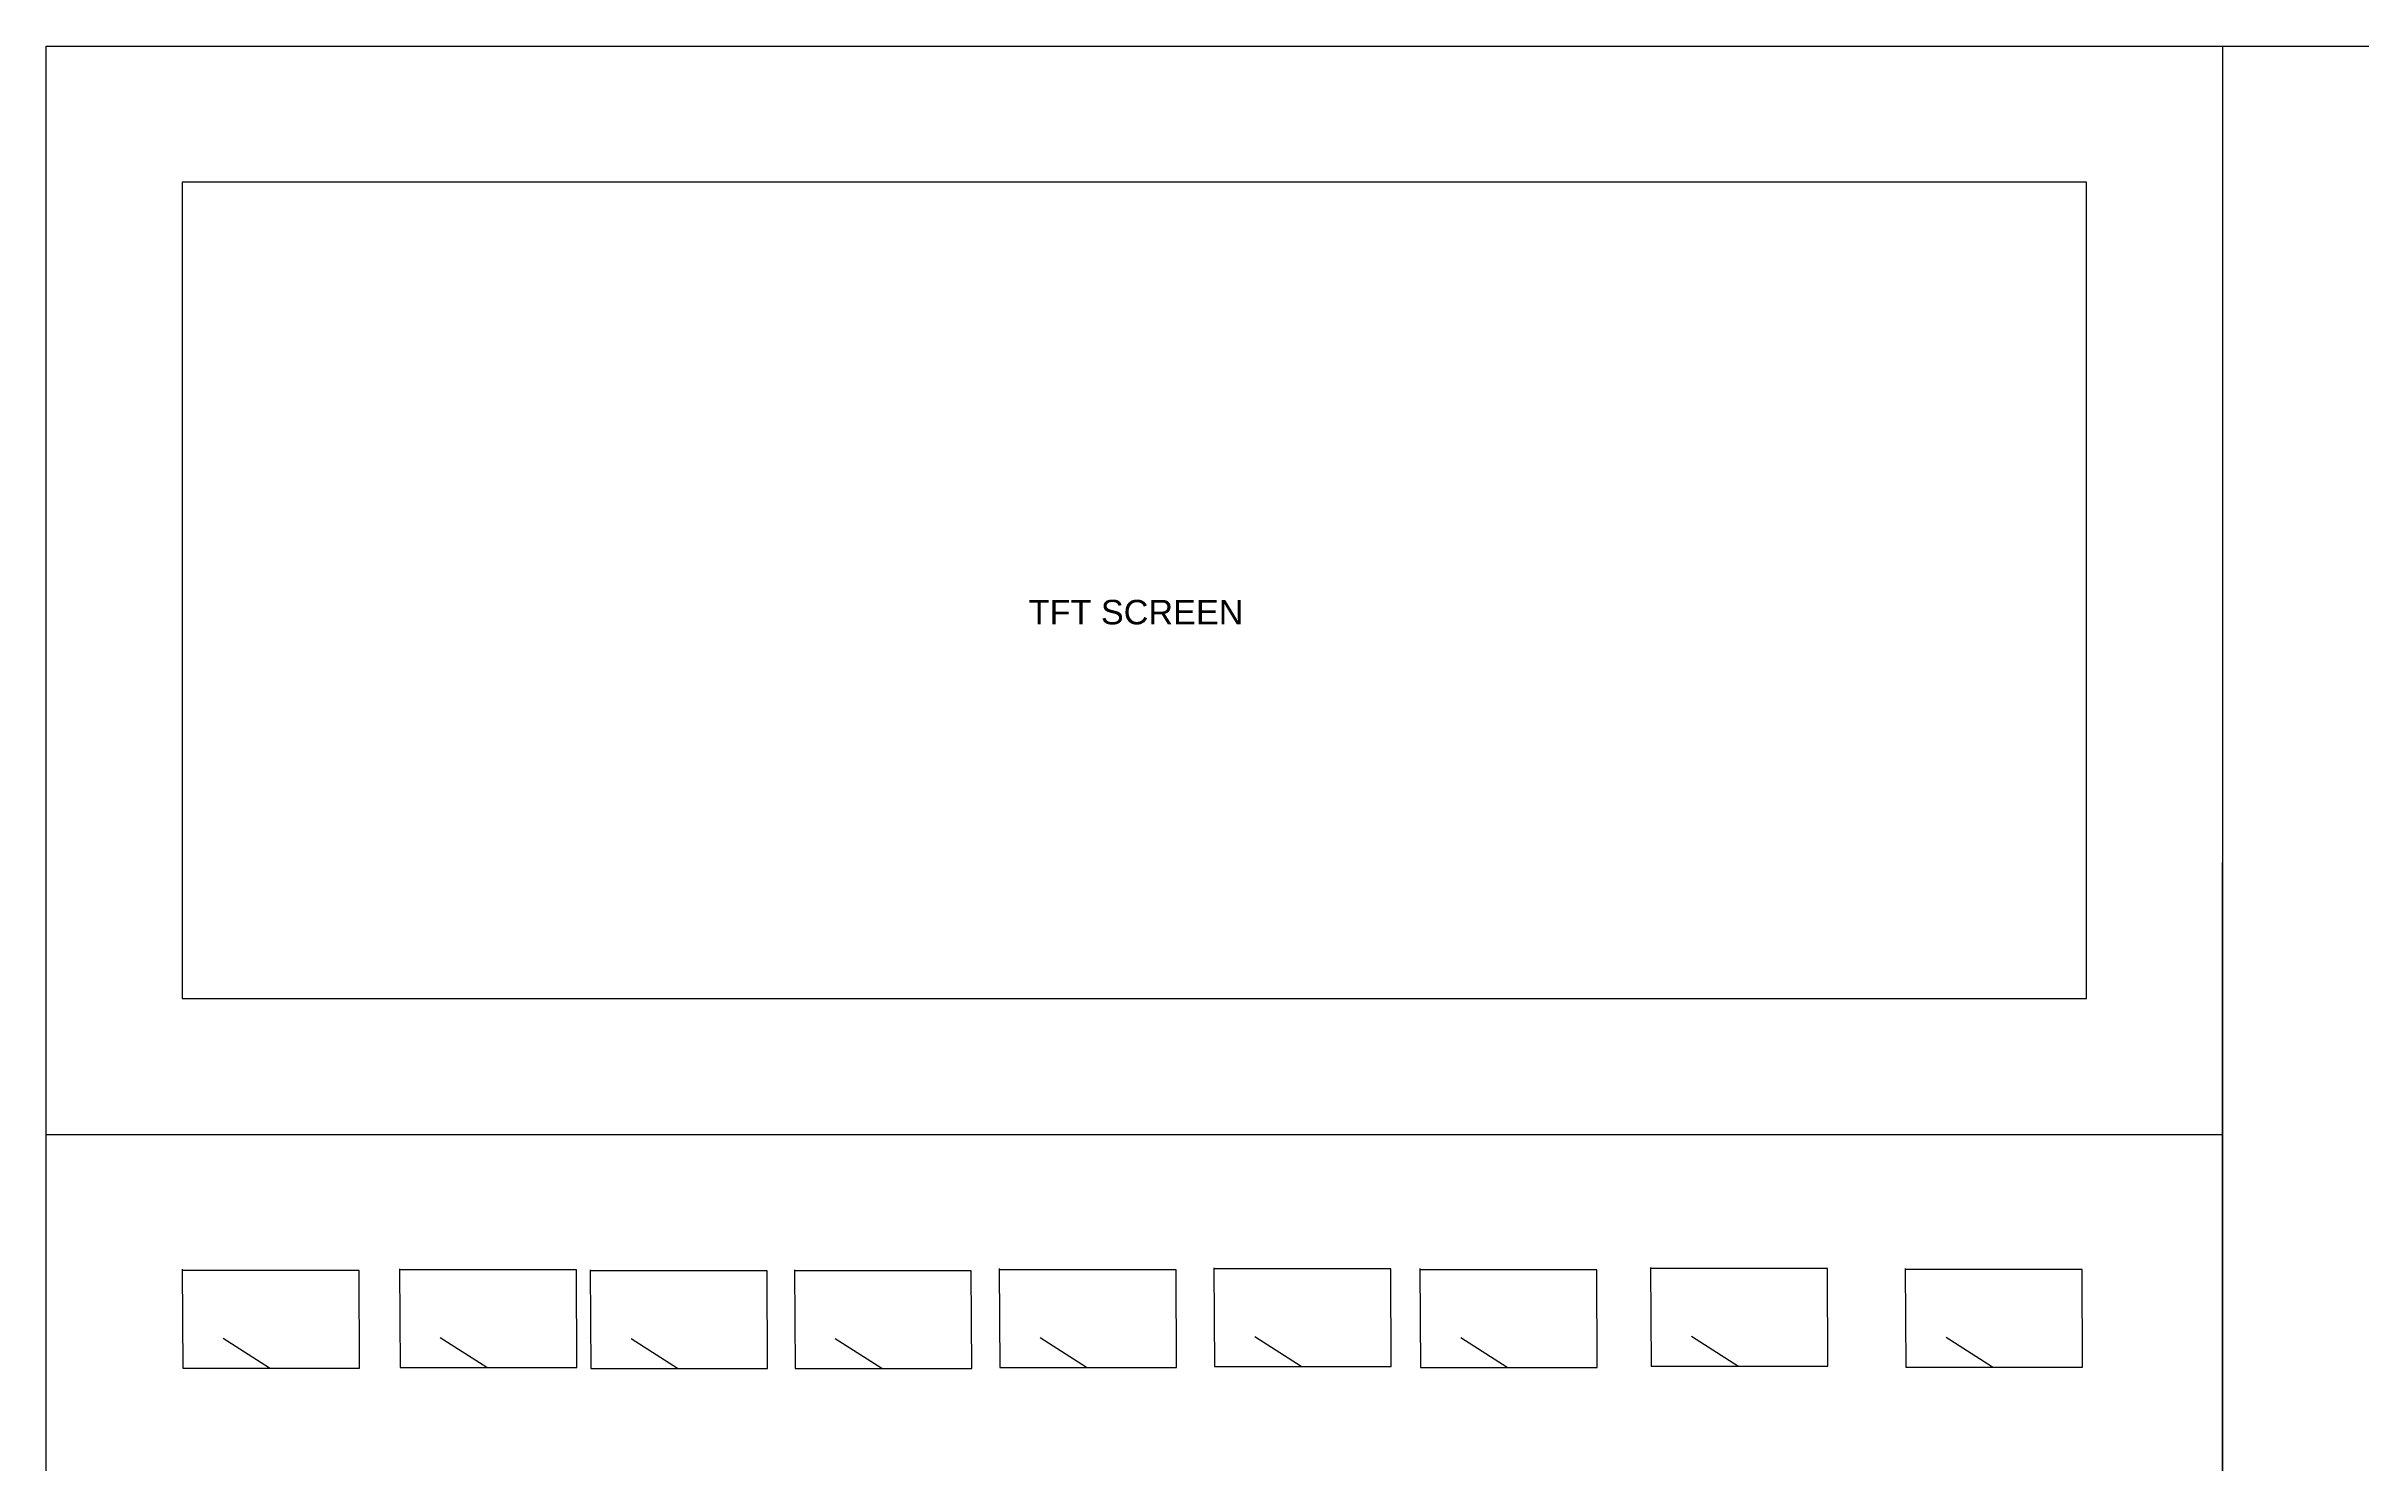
# Model space of a CAD drawing. Header units: inches. Extents: x -1200 to 6108, y -1200 to 2900.
# Drawn here: x -1200 to 502, y 1858 to 2900 of the extents above; entities that cross this region are included whole.
import ezdxf

# ---------------------------------------------------------------- set-up
doc = ezdxf.new("R2010")
doc.units = ezdxf.units.IN
doc.header["$MEASUREMENT"] = 0
doc.layers.get('0').update_dxf_attribs({"lineweight": 25, "true_color": 0xffffff})
doc.styles.add('textstyle715', font='')
doc.styles.get('textstyle715').set_extended_font_data('Liberation Sans')

# ---------------------------------------------------------------- blocks, each defined once
blk = doc.blocks.new('CenterConsole')
blk.add_line((-3000, 1500), (-3000, 2800))
blk = doc.blocks.new('Channelstripmodel')
for p, q in [((0, 1800), (0, 2600)), ((0, 2600), (1600, 2600)), ((1600, 2600), (1600, 1800)), ((100, 2500), (100, 1900)), ((1500, 2500), (100, 2500)), ((1500, 1900), (1500, 2500)), ((100, 1900), (1500, 1900)), ((0, 1380), (0, 1800)), ((0, 1800), (1600, 1800)), ((1600, 1800), (1600.2, 1380)), ((100, 1700.8), (100.4, 1628.2)), ((230, 1700), (100, 1700)), ((230.3, 1628.2), (230, 1700)), ((259.7, 1701.1), (260.1, 1628.5)), ((389.7, 1700.4), (259.7, 1700.4)), ((390, 1628.5), (389.7, 1700.4)), ((399.9, 1700.5), (400.3, 1627.9)), ((529.9, 1699.7), (399.9, 1699.7)), ((530.2, 1627.9), (529.9, 1699.7)), ((550.1, 1700.5), (550.5, 1627.9)), ((680.1, 1699.7), (550.1, 1699.7)), ((680.4, 1627.9), (680.1, 1699.7)), ((700.7, 1701.3), (701.1, 1628.7)), ((830.7, 1700.5), (700.7, 1700.5)), ((831, 1628.7), (830.7, 1700.5)), ((858.5, 1701.8), (858.9, 1629.3)), ((988.5, 1701.1), (858.5, 1701.1)), ((988.8, 1629.3), (988.5, 1701.1)), ((1009.9, 1701.3), (1010.3, 1628.7)), ((1140, 1700.5), (1010, 1700.5)), ((1140.3, 1628.7), (1140, 1700.5)), ((1179.5, 1702.2), (1179.9, 1629.6)), ((1309.5, 1701.5), (1179.5, 1701.5)), ((1309.8, 1629.6), (1309.5, 1701.5)), ((1366.8, 1701.3), (1367.1, 1628.8)), ((1496.8, 1700.6), (1366.8, 1700.6)), ((1497.1, 1628.8), (1496.8, 1700.6)), ((1243.7, 1629.6), (1209.5, 1651.5)), ((164.2, 1628.2), (130, 1650)), ((323.9, 1628.5), (289.7, 1650.4)), ((464.1, 1627.9), (429.9, 1649.7)), ((614.3, 1627.9), (580.1, 1649.7)), ((764.9, 1628.7), (730.7, 1650.5)), ((922.7, 1629.3), (888.5, 1651.1)), ((1074.1, 1628.7), (1040, 1650.5)), ((1430.9, 1628.8), (1396.8, 1650.6)), ((100.4, 1628.2), (230.3, 1628.2)), ((260.1, 1628.5), (390, 1628.5)), ((400.3, 1627.9), (530.2, 1627.9)), ((550.5, 1627.9), (680.4, 1627.9)), ((701.1, 1628.7), (831, 1628.7)), ((858.9, 1629.3), (988.8, 1629.3)), ((1010.3, 1628.7), (1140.3, 1628.7)), ((1179.9, 1629.6), (1309.8, 1629.6)), ((1367.1, 1628.8), (1497.1, 1628.8))]:
    blk.add_line(p, q)
at = {"insert": (722.3, 2193), "char_height": 1, "attachment_point": 1, "style": 'textstyle715'}
blk.add_mtext('\\C7;\\H18;TFT SCREEN', dxfattribs=at)

msp = doc.modelspace()

# ---------------------------------------------------------------- linework, layer by layer
msp.add_line((400, 2900), (2300, 2900))

# ---------------------------------------------------------------- block references
for name, p in [('Channelstripmodel', (-1200, 300)), ('CenterConsole', (3400, -500))]:
    msp.add_blockref(name, p)

doc.saveas('drawing.dxf')
